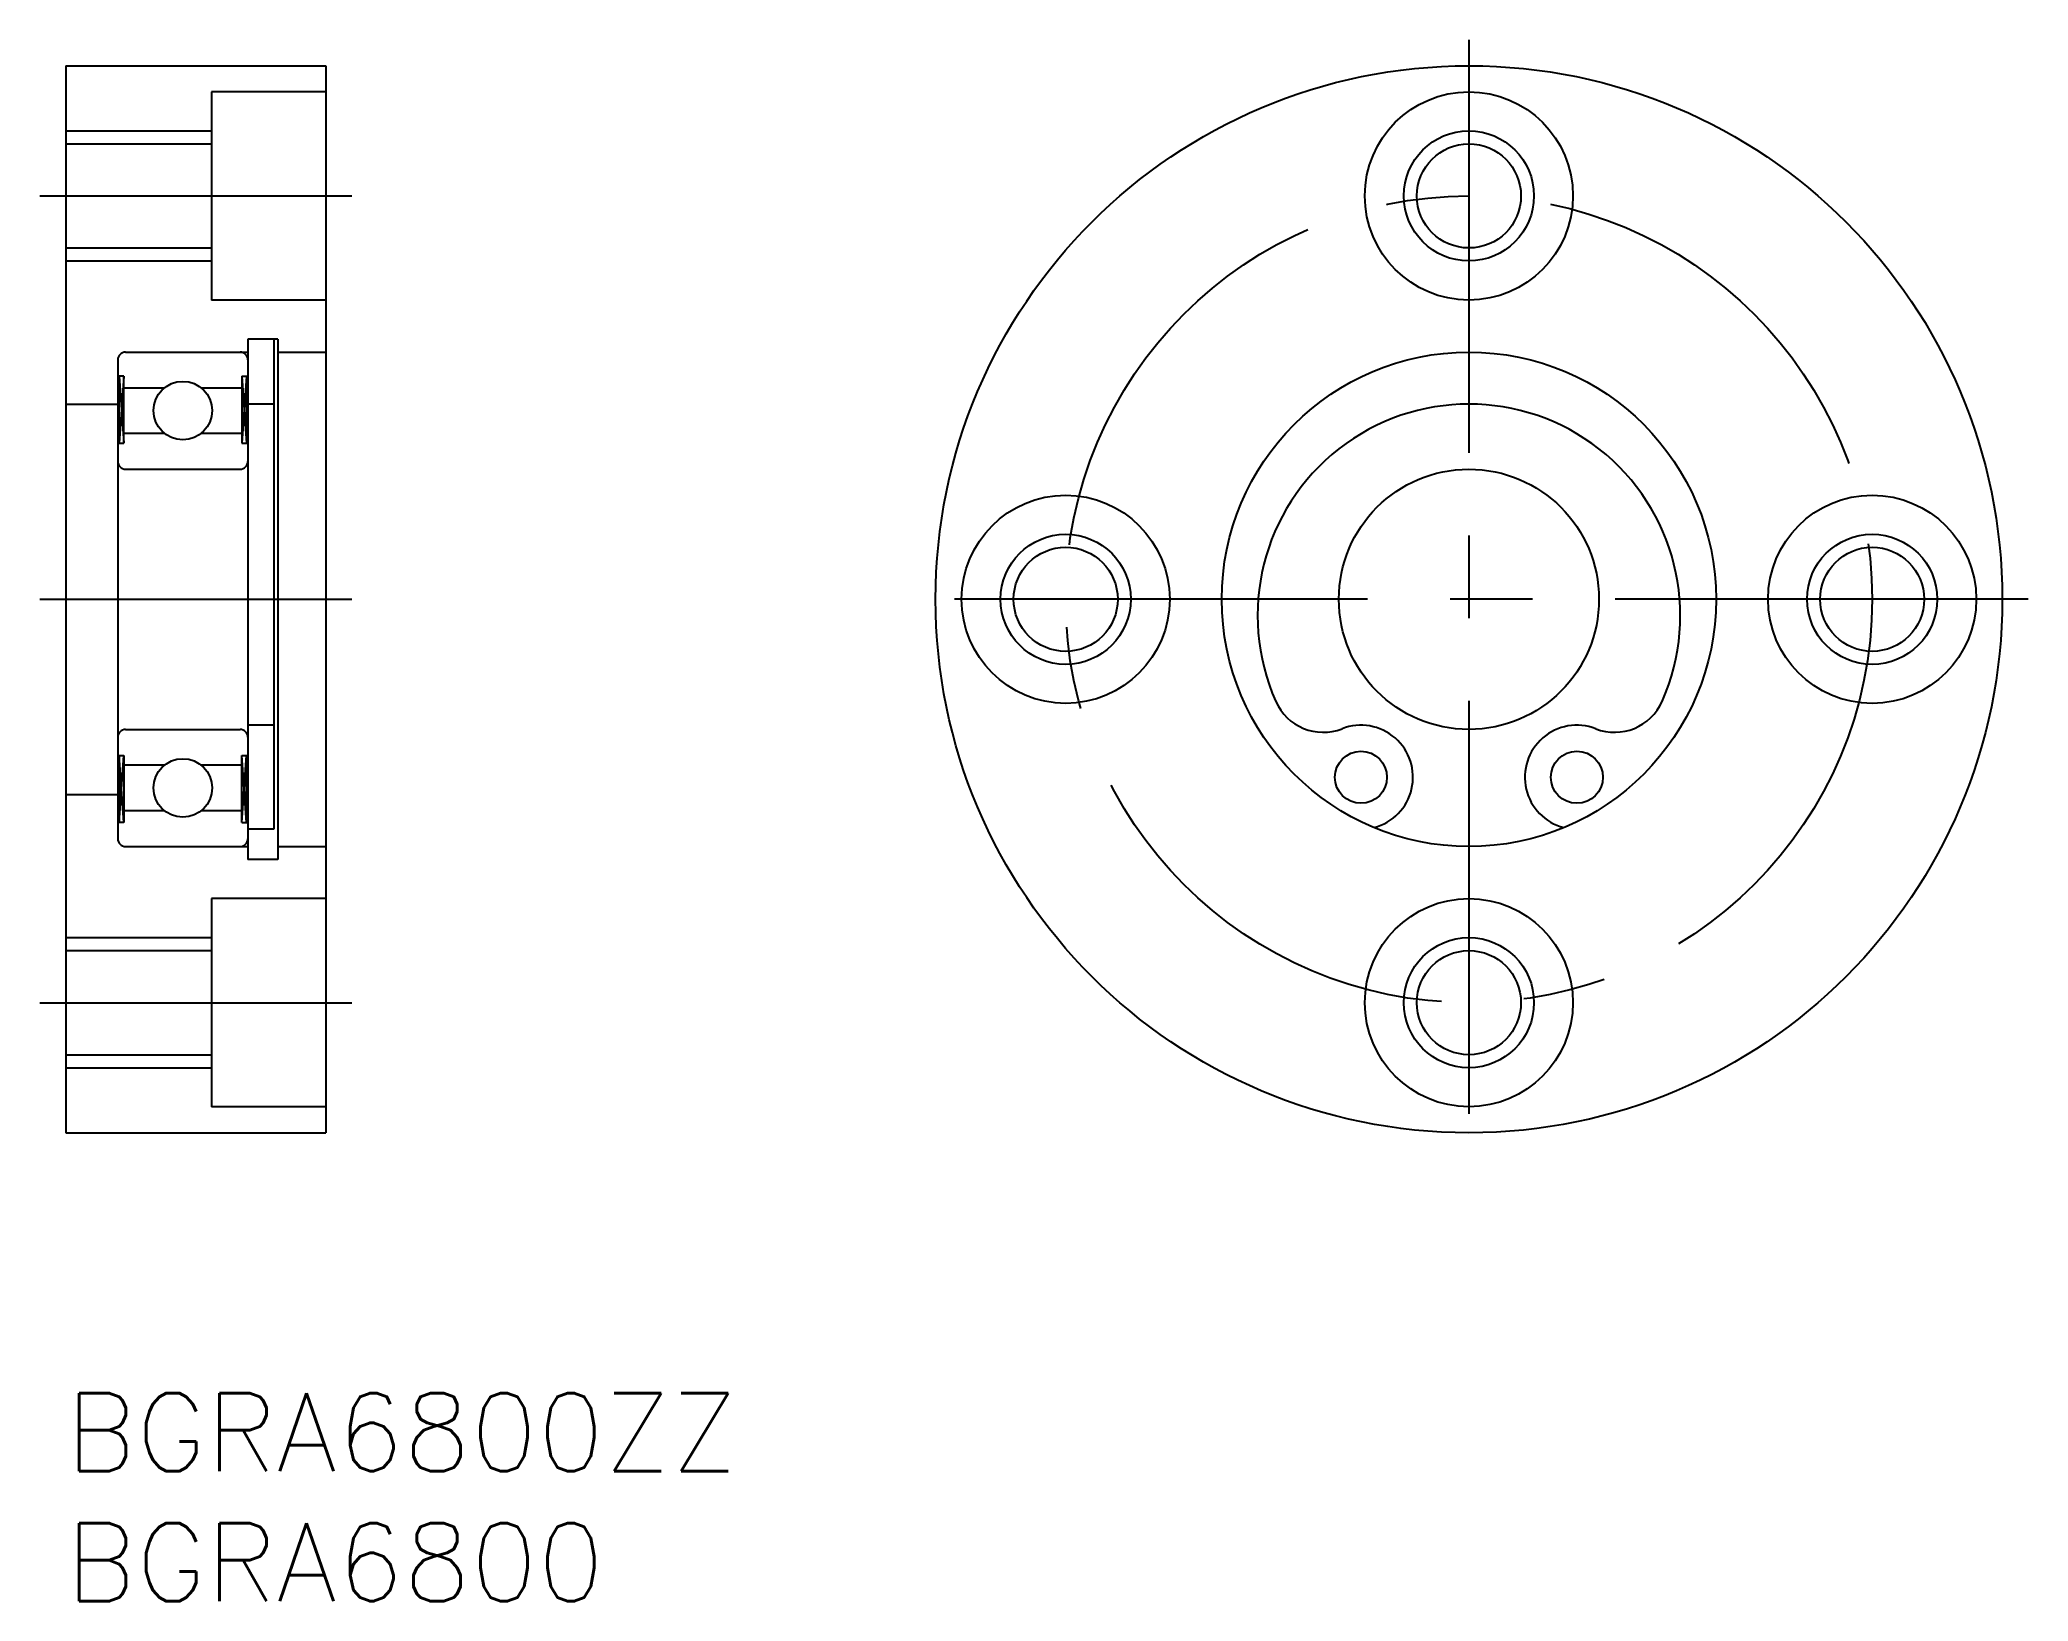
# Model space of a CAD drawing. Extents: x -1 to 75.4, y -8 to 52.
import ezdxf

# ---------------------------------------------------------------- set-up
doc = ezdxf.new("R2010")
doc.units = 0
doc.header["$LTSCALE"] = 0.5
doc.linetypes.add('CENTER', pattern=[50.8, 31.75, -6.35, 6.35, -6.35])
for name, color, linetype in [('MSM_CENTER', 1, 'CENTER'), ('MSM_CONTINUOUS', 7, 'CONTINUOUS'), ('MSM_NARROW', 5, 'CONTINUOUS'), ('MSM_PART_NUMBER', 7, 'CONTINUOUS')]:
    doc.layers.add(name, color=color, linetype=linetype)
doc.styles.get("Standard").update_dxf_attribs({"font": 'txt.shx', "height": 3, "bigfont": 'bigfont.shx'})

# ---------------------------------------------------------------- blocks, each defined once
blk = doc.blocks.new('*U10')
at = {"layer": 'MSM_PART_NUMBER'}
blk.add_text('BGRA6800ZZ', height=3, dxfattribs=at).set_placement((0, -3))
blk = doc.blocks.new('*U11')
at = {"layer": 'MSM_PART_NUMBER'}
blk.add_text('BGRA6800', height=3, dxfattribs=at).set_placement((0, -8))

msp = doc.modelspace()

# ---------------------------------------------------------------- linework, layer by layer
at = {"layer": 'MSM_CENTER'}
for p, q in [((53.935, 52), (53.935, 9)), ((-1, 46), (11, 46)), ((-1, 30.5), (11, 30.5)), ((75.435, 30.5), (32.435, 30.5)), ((-1, 15), (11, 15))]:
    msp.add_line(p, q, dxfattribs=at)
msp.add_circle((53.935, 30.5), 15.5, dxfattribs=at)
at = {"layer": 'MSM_CONTINUOUS'}
for p, q in [((0, 51), (0, 10)), ((0, 51), (10, 51)), ((10, 51), (10, 10)), ((10, 50), (5.6, 50)), ((5.6, 50), (5.6, 42)), ((0, 48), (5.6, 48)), ((0, 44), (5.6, 44)), ((10, 42), (5.6, 42)), ((2.3, 40), (7, 40)), ((7, 40.5), (7, 20.5)), ((8.15, 40.5, 0.5), (7, 40.5, 0.5)), ((8, 40.5), (8, 21.661)), ((8.15, 40.5), (8.15, 20.5)), ((8.15, 40), (10, 40)), ((2, 39.7), (2, 21.3)), ((2.23, 39.075), (2, 39.075)), ((2.058, 36.5), (2.058, 39.075)), ((2.058, 39.075), (2.23, 36.5)), ((2.23, 39.075), (2.058, 36.5)), ((2.23, 36.5), (2.23, 39.075)), ((6.77, 39.075), (7, 39.075)), ((6.77, 39.075), (6.77, 36.5)), ((6.77, 39.075), (6.942, 36.5)), ((6.942, 39.075), (6.77, 36.5)), ((6.942, 39.075), (6.942, 36.5)), ((2.23, 38.62), (3.787, 38.62)), ((5.213, 38.62), (6.77, 38.62)), ((0, 38), (2, 38)), ((8, 38, 0.5), (7, 38, 0.5)), ((3.799, 36.87), (2.23, 36.87)), ((6.77, 36.87), (5.201, 36.87)), ((2, 36.5), (2.23, 36.5)), ((6.77, 36.5), (7, 36.5)), ((2.3, 35.5), (6.7, 35.5)), ((2.3, 25.5), (6.7, 25.5)), ((8, 25.661, 0.5), (7, 25.661, 0.5)), ((2, 24.5), (2.23, 24.5)), ((2.058, 24.5), (2.058, 21.925)), ((2.058, 21.925), (2.23, 24.5)), ((2.23, 21.925), (2.058, 24.5)), ((2.23, 24.5), (2.23, 21.925)), ((6.77, 21.925), (6.77, 24.5)), ((6.77, 21.925), (6.942, 24.5)), ((6.942, 21.925), (6.77, 24.5)), ((6.77, 24.5), (7, 24.5)), ((6.942, 21.925), (6.942, 24.5)), ((3.799, 24.13), (2.23, 24.13)), ((6.77, 24.13), (5.201, 24.13)), ((0, 23), (2, 23)), ((2.23, 22.38), (3.787, 22.38)), ((5.213, 22.38), (6.77, 22.38)), ((2.23, 21.925), (2, 21.925)), ((6.77, 21.925), (7, 21.925)), ((8, 21.661, 0.5), (7, 21.661, 0.5)), ((2.3, 21), (7, 21)), ((8.15, 21), (10, 21)), ((8.15, 20.5, 0.5), (7, 20.5, 0.5)), ((10, 19), (5.6, 19)), ((5.6, 19), (5.6, 11)), ((0, 17), (5.6, 17)), ((0, 13), (5.6, 13)), ((10, 11), (5.6, 11)), ((0, 10), (10, 10))]:
    msp.add_line(p, q, dxfattribs=at)
for centre, radius in [((53.935, 30.5), 20.5), ((53.935, 46), 4), ((53.935, 46), 2), ((53.935, 30.5, -0.5), 9.5), ((4.5, 37.75), 1.125), ((53.935, 30.5, -0.5), 5), ((38.435, 30.5), 4), ((69.435, 30.5), 4), ((38.435, 30.5), 2), ((69.435, 30.5), 2), ((49.785, 23.661, -0.5), 1), ((58.085, 23.661, -0.5), 1), ((4.5, 23.25), 1.125), ((53.935, 15), 4), ((53.935, 15), 2)]:
    msp.add_circle(centre, radius, dxfattribs=at)
for centre, radius, start, end in [((2.3, 39.7), 0.3, 90, 180), ((6.7, 39.7), 0.3, 0, 90), ((53.935, 29.875, -0.5), 8.125, 336.05719, 203.94281), ((2.3, 35.8), 0.3, 180, 270), ((6.7, 35.8), 0.3, 270, 0), ((48.337, 27.389, -0.5), 2, 203.94281, 291.2223), ((59.533, 27.389, -0.5), 2, 248.7777, 336.05719), ((2.3, 25.2), 0.3, 90, 180), ((6.7, 25.2), 0.3, 0, 90), ((49.785, 23.661, -0.5), 2, 284.69943, 111.2223), ((58.085, 23.661, -0.5), 2, 68.7777, 255.30057), ((2.3, 21.3), 0.3, 180, 270), ((6.7, 21.3), 0.3, 270, 0)]:
    msp.add_arc(centre, radius, start, end, dxfattribs=at)
at = {"layer": 'MSM_NARROW'}
for p, q in [((0, 48.5), (5.6, 48.5)), ((0, 43.5), (5.6, 43.5)), ((0, 17.5), (5.6, 17.5)), ((0, 12.5), (5.6, 12.5))]:
    msp.add_line(p, q, dxfattribs=at)
for centre in [(53.935, 46), (38.435, 30.5), (69.435, 30.5), (53.935, 15)]:
    msp.add_circle(centre, 2.5, dxfattribs=at)

# ---------------------------------------------------------------- block references
at = {"layer": 'MSM_CONTINUOUS'}
for name in ['*U10', '*U11']:
    msp.add_blockref(name, (0, 0), dxfattribs=at)

doc.saveas('drawing.dxf')
